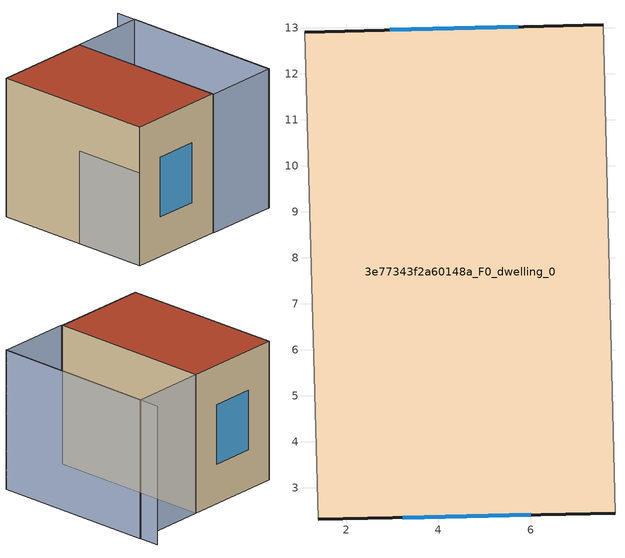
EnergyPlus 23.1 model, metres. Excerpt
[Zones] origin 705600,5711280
3e77343f2a60148a_F0_dwelling_0
 floor ground (EU_floor_Construction): 7.84,2.45 7.59,13.07 1.09,12.91 1.39,2.32 z0
 wall outside (EU_wall_Construction): 1.09,12.91 7.59,13.07 / 7.84,2.45 1.39,2.32 z0:9
 wall adiabatic (EU_wall_Construction): 7.59,13.07 7.84,2.45 / 1.39,2.32 1.09,12.91 z0:9
 window (EU_Window_Construction): 2.94,12.95 5.73,13.02 / 6,2.41 3.23,2.35 z2.56:6.44
 roof outside (EU_roof_Construction): 7.59,13.07 7.84,2.45 1.39,2.32 1.09,12.91 z9
shading: 1.09,12.9 1.39,2.31 z0:6; 12.68,2.46 12.43,14.53 / 12.48,13.2 12.74,2.51 / 12.74,2.51 7.84,2.39 / 7.84,2.39 7.58,13.08 / 7.58,13.08 12.48,13.2 z0:9
[Building]
EU S2 Campaign: North Axis=0; Terrain=City; Solar Distribution=FullExterior
[Site:Location]
London: Latitude=51.5; Longitude=-0.5; Time Zone=0; Elevation=25
[SizingPeriod:WeatherFileDays]
AnnualSizingPeriod: Begin Month=1; Begin Day of Month=1; End Month=12; End Day of Month=31; Day of Week for Start Day=Monday; Use Weather File Daylight Saving Period=No; Use Weather File Rain and Snow Indicators=No
[MATERIAL]
EU_InternalMass_Material: Roughness=MediumRough; Thickness=0.1; Conductivity=1; Density=1800; Specific Heat=900; Thermal Absorptance=0.9; Solar Absorptance=0.7; Visible Absorptance=0.7
[MATERIAL:NOMASS] Roughness=MediumRough; Thermal Absorptance=0.9; Solar Absorptance=0.7; Visible Absorptance=0.7
Name | Thermal Resistance
EU_wall_NoMass | 0.71061
EU_roof_NoMass | 2.41608
EU_floor_NoMass | 1.75078
[WINDOWMATERIAL:SIMPLEGLAZINGSYSTEM]
EU_Window_SimpleGlazing: UFactor=2.64892; Solar Heat Gain Coefficient=0.76; Visible Transmittance=0.76
[CONSTRUCTION]
EU_wall_Construction: EU_wall_NoMass
EU_roof_Construction: EU_roof_NoMass
EU_floor_Construction: EU_floor_NoMass
EU_InternalMass_Construction: EU_InternalMass_Material
EU_Window_Construction: EU_Window_SimpleGlazing
[ZONE]
3e77343f2a60148a_F0_dwelling_0: Type=1; Multiplier=1; Ceiling Height=autocalculate; Volume=617.728; Floor Area=autocalculate; Part of Total Floor Area=Yes
[INTERNALMASS]
3e77343f2a60148a_F0_dwelling_0_EU_InternalMass: Construction=EU_InternalMass_Construction; Zone or ZoneList=3e77343f2a60148a_F0_dwelling_0; Surface Area=68.6368
[OTHEREQUIPMENT]
EU_Step8_InternalGain_3e77343f2a60148a_F0_dwelling_0_f000: Fuel Type=Electricity; Zone or ZoneList or Space or SpaceList=3e77343f2a60148a_F0_dwelling_0; Schedule=EU_Step8_GainSchedule_3e77343f2a60148a_F0_dwelling_0_f000; Design Level Calculation Method=Watts/Area; Power per Zone Floor Area=1; Fraction Latent=0; Fraction Radiant=0; Fraction Lost=0; Carbon Dioxide Generation Rate=0; EndUse Subcategory=EU_Step8_InternalGains
[ZONEVENTILATION:DESIGNFLOWRATE]
EU_ConstantAir_3e77343f2a60148a_F0_dwelling_0: Zone or ZoneList or Space or SpaceList=3e77343f2a60148a_F0_dwelling_0; Schedule=EU_AlwaysOn; Design Flow Rate Calculation Method=AirChanges/Hour; Air Changes per Hour=0.496673; Ventilation Type=Natural; Fan Pressure Rise=0; Fan Total Efficiency=1; Constant Term Coefficient=1; Temperature Term Coefficient=0; Velocity Term Coefficient=0; Velocity Squared Term Coefficient=0; Minimum Indoor Temperature=-100; Maximum Indoor Temperature=100; Delta Temperature=-100; Minimum Outdoor Temperature=-100; Maximum Outdoor Temperature=100; Maximum Wind Speed=40
[HVACTEMPLATE:THERMOSTAT]
EU_HeatOnly_3e77343f2a60148a_F0_dwelling_0: Constant Heating Setpoint=20; Constant Cooling Setpoint=50
[HVACTEMPLATE:ZONE:IDEALLOADSAIRSYSTEM]
3e77343f2a60148a_F0_dwelling_0: Template Thermostat=EU_HeatOnly_3e77343f2a60148a_F0_dwelling_0; System Availability Schedule=EU_AlwaysOn; Maximum Heating Supply Air Temperature=50; Minimum Cooling Supply Air Temperature=13; Maximum Heating Supply Air Humidity Ratio=0.0156; Minimum Cooling Supply Air Humidity Ratio=0.0077; Heating Limit=NoLimit; Cooling Limit=NoLimit; Heating Availability Schedule=EU_AlwaysOn; Cooling Availability Schedule=EU_CoolingOff; Dehumidification Control Type=ConstantSensibleHeatRatio; Cooling Sensible Heat Ratio=0.7; Dehumidification Setpoint=60; Humidification Control Type=None; Humidification Setpoint=30; Outdoor Air Method=None; Outdoor Air Flow Rate per Person=0.00944; Outdoor Air Flow Rate per Zone Floor Area=0; Outdoor Air Flow Rate per Zone=0; Demand Controlled Ventilation Type=None; Outdoor Air Economizer Type=NoEconomizer; Heat Recovery Type=None; Sensible Heat Recovery Effectiveness=0.7; Latent Heat Recovery Effectiveness=0.65
[SIZING:ZONE]
3e77343f2a60148a_F0_dwelling_0: Zone Cooling Design Supply Air Temperature Input Method=SupplyAirTemperature; Zone Cooling Design Supply Air Temperature=13; Zone Heating Design Supply Air Temperature Input Method=SupplyAirTemperature; Zone Heating Design Supply Air Temperature=50; Zone Cooling Design Supply Air Humidity Ratio=0.008; Zone Heating Design Supply Air Humidity Ratio=0.008; Cooling Design Air Flow Method=DesignDay; Cooling Design Air Flow Rate=0; Cooling Minimum Air Flow per Zone Floor Area=0.000762; Cooling Minimum Air Flow=0; Cooling Minimum Air Flow Fraction=0.2; Heating Design Air Flow Method=DesignDay; Heating Design Air Flow Rate=0; Heating Maximum Air Flow per Zone Floor Area=0.002032; Heating Maximum Air Flow=0.141576; Heating Maximum Air Flow Fraction=0.3; Account for Dedicated Outdoor Air System=No; Dedicated Outdoor Air System Control Strategy=NeutralSupplyAir; Dedicated Outdoor Air Low Setpoint Temperature for Design=autosize; Dedicated Outdoor Air High Setpoint Temperature for Design=autosize; Zone Load Sizing Method=Sensible Load Only No Latent Load; Zone Latent Cooling Design Supply Air Humidity Ratio Input Method=HumidityRatioDifference; Zone Cooling Design Supply Air Humidity Ratio Difference=0.005; Zone Latent Heating Design Supply Air Humidity Ratio Input Method=HumidityRatioDifference; Zone Humidification Design Supply Air Humidity Ratio Difference=0.005
[SCHEDULE:CONSTANT]
Name | Hourly Value
EU_AlwaysOn | 1
EU_CoolingOff | 0
[SCHEDULE:FILE]
EU_Step8_GainSchedule_3e77343f2a60148a_F0_dwelling_0_f000: File=../../schedules/3e77343f2a60148a/3e77343f2a60148a_F0_dwelling_0_f000_gain.csv; Column Number=1; Rows to Skip at Top=0; Number of Hours of Data=8760; Column Separator=Comma; Interpolate to Timestep=No; Minutes per Item=60; Adjust Schedule for Daylight Savings=Yes
